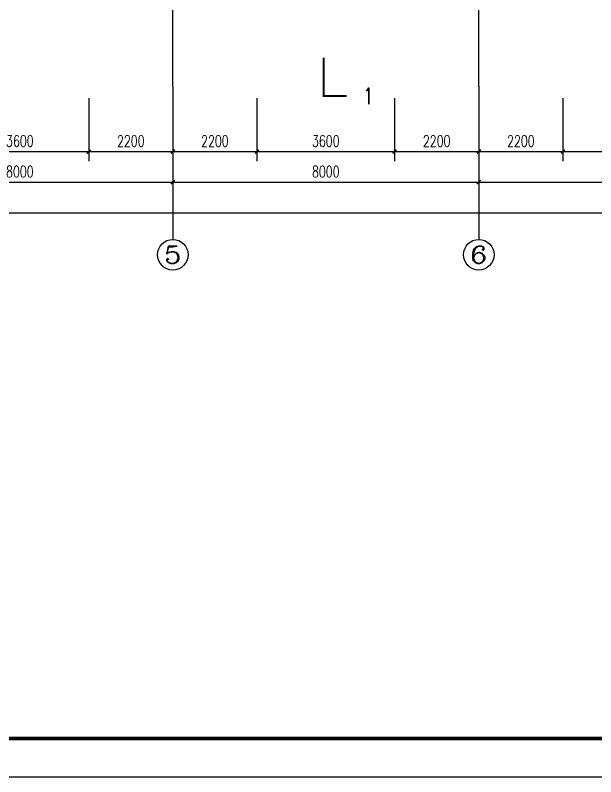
# Model space of a CAD drawing. Extents: x 4414382 to 4540065, y -615151 to -235742.
# Drawn here: x 4494403 to 4509582, y -422737 to -402805 of the extents above; entities that cross this region are included whole.
import ezdxf
from ezdxf.enums import TextEntityAlignment as Align

# ---------------------------------------------------------------- set-up
doc = ezdxf.new("R2010")
doc.units = 0
doc.header["$LTSCALE"] = 1000
doc.header["$MEASUREMENT"] = 0
doc.linetypes.add('DOTE', pattern=[2.42, 2, -0.2, 0.02, -0.2])
doc.layers.get('0').update_dxf_attribs({"linetype": 'CONTINUOUS'})
doc.layers.get('Defpoints').update_dxf_attribs({"linetype": 'CONTINUOUS'})
for name, color, linetype in [('AXIS', 3, 'CONTINUOUS'), ('AXIS_TEXT', 7, 'CONTINUOUS'), ('DIM_SYMB', 3, 'CONTINUOUS'), ('DOTE', 252, 'CONTINUOUS'), ('PUB_DIM', 3, 'CONTINUOUS'), ('PUB_TEXT', 7, 'CONTINUOUS'), ('PUB_TITLE', 4, 'CONTINUOUS')]:
    doc.layers.add(name, color=color, linetype=linetype)
doc.styles.add('_TCH_AXIS', font='COMPLEX', dxfattribs={"bigfont": 'GBCBIG'})
doc.styles.add('_TCH_DIM_T3', font='SIMPLEX', dxfattribs={"width": 0.705882, "bigfont": 'GBCBIG'})
doc.styles.add('_TCH_LABEL', font='COMPLEX', dxfattribs={"bigfont": 'GBCBIG'})
doc.styles.add('COMPLEX', font='COMPLEX')
doc.dimstyles.new('_TCH_ARCH&&100', dxfattribs={"dimtxt": 297.5, "dimasz": 100, "dimexe": 250, "dimexo": 300, "dimgap": 126.25, "dimtad": 1, "dimdec": 0, "dimzin": 0, "dimdsep": 46, "dimtxsty": '_TCH_DIM_T3', "dimblk": 'ARCHTICK', "dimcen": 0.09, "dimclrt": 7, "dimazin": 2, "dimtfac": 1, "dimtdec": 0, "dimtix": 1, "dimtmove": 2, "dimatfit": 3, "dimfxl": 0, "dimtolj": 1, "dimtzin": 0, "dimarcsym": 0})

# ---------------------------------------------------------------- blocks, each defined once
blk = doc.blocks.new('_ArchTick')
at = {"color": 0, "linetype": 'ByBlock', "const_width": 0.4}
blk.add_lwpolyline([(-0.5, -0.5), (0.5, 0.5)], dxfattribs=at)
blk = doc.blocks.new('*D103')
at = {"layer": 'Defpoints', "color": 0}
for p in [(4492723, -404674), (4496323, -404674), (4496323, -406374)]:
    blk.add_point(p, dxfattribs=at)
at = {"layer": 'PUB_DIM', "color": 0, "lineweight": -2}
for p, q in [((4492723, -404974), (4492723, -406624)), ((4496323, -404974), (4496323, -406624)), ((4492723, -406374), (4496323, -406374))]:
    blk.add_line(p, q, dxfattribs=at)
at = {"layer": 'PUB_DIM', "color": 0, "lineweight": -2, "xscale": 100, "yscale": 100, "zscale": 100, "rotation": 180}
blk.add_blockref('_ArchTick', (4492723, -406374), dxfattribs=at)
at = {"layer": 'PUB_DIM', "color": 0, "lineweight": -2, "xscale": 100, "yscale": 100, "zscale": 100}
blk.add_blockref('_ArchTick', (4496323, -406374), dxfattribs=at)
at = {"layer": 'PUB_DIM', "color": 7, "insert": (4494523, -406099), "char_height": 297.5, "attachment_point": 5, "style": '_TCH_DIM_T3'}
blk.add_mtext('\\A1;3600', dxfattribs=at)
blk = doc.blocks.new('*D104')
at = {"layer": 'Defpoints', "color": 0}
for p in [(4496323, -404674), (4498523, -404674), (4498523, -406374)]:
    blk.add_point(p, dxfattribs=at)
at = {"layer": 'PUB_DIM', "color": 0, "lineweight": -2}
for p, q in [((4496323, -404974), (4496323, -406624)), ((4498523, -404974), (4498523, -406624)), ((4496323, -406374), (4498523, -406374))]:
    blk.add_line(p, q, dxfattribs=at)
at = {"layer": 'PUB_DIM', "color": 0, "lineweight": -2, "xscale": 100, "yscale": 100, "zscale": 100, "rotation": 180}
blk.add_blockref('_ArchTick', (4496323, -406374), dxfattribs=at)
at = {"layer": 'PUB_DIM', "color": 0, "lineweight": -2, "xscale": 100, "yscale": 100, "zscale": 100}
blk.add_blockref('_ArchTick', (4498523, -406374), dxfattribs=at)
at = {"layer": 'PUB_DIM', "color": 7, "insert": (4497423, -406099), "char_height": 297.5, "attachment_point": 5, "style": '_TCH_DIM_T3'}
blk.add_mtext('\\A1;2200', dxfattribs=at)
blk = doc.blocks.new('*D105')
at = {"layer": 'Defpoints', "color": 0}
for p in [(4498523, -404674), (4500723, -404674), (4500723, -406374)]:
    blk.add_point(p, dxfattribs=at)
at = {"layer": 'PUB_DIM', "color": 0, "lineweight": -2}
for p, q in [((4498523, -404974), (4498523, -406624)), ((4500723, -404974), (4500723, -406624)), ((4498523, -406374), (4500723, -406374))]:
    blk.add_line(p, q, dxfattribs=at)
at = {"layer": 'PUB_DIM', "color": 0, "lineweight": -2, "xscale": 100, "yscale": 100, "zscale": 100, "rotation": 180}
blk.add_blockref('_ArchTick', (4498523, -406374), dxfattribs=at)
at = {"layer": 'PUB_DIM', "color": 0, "lineweight": -2, "xscale": 100, "yscale": 100, "zscale": 100}
blk.add_blockref('_ArchTick', (4500723, -406374), dxfattribs=at)
at = {"layer": 'PUB_DIM', "color": 7, "insert": (4499623, -406099), "char_height": 297.5, "attachment_point": 5, "style": '_TCH_DIM_T3'}
blk.add_mtext('\\A1;2200', dxfattribs=at)
blk = doc.blocks.new('*D106')
at = {"layer": 'Defpoints', "color": 0}
for p in [(4500723, -404674), (4504323, -404674), (4504323, -406374)]:
    blk.add_point(p, dxfattribs=at)
at = {"layer": 'PUB_DIM', "color": 0, "lineweight": -2}
for p, q in [((4500723, -404974), (4500723, -406624)), ((4504323, -404974), (4504323, -406624)), ((4500723, -406374), (4504323, -406374))]:
    blk.add_line(p, q, dxfattribs=at)
at = {"layer": 'PUB_DIM', "color": 0, "lineweight": -2, "xscale": 100, "yscale": 100, "zscale": 100, "rotation": 180}
blk.add_blockref('_ArchTick', (4500723, -406374), dxfattribs=at)
at = {"layer": 'PUB_DIM', "color": 0, "lineweight": -2, "xscale": 100, "yscale": 100, "zscale": 100}
blk.add_blockref('_ArchTick', (4504323, -406374), dxfattribs=at)
at = {"layer": 'PUB_DIM', "color": 7, "insert": (4502523, -406099), "char_height": 297.5, "attachment_point": 5, "style": '_TCH_DIM_T3'}
blk.add_mtext('\\A1;3600', dxfattribs=at)
blk = doc.blocks.new('*D107')
at = {"layer": 'Defpoints', "color": 0}
for p in [(4504323, -404674), (4506523, -404674), (4506523, -406374)]:
    blk.add_point(p, dxfattribs=at)
at = {"layer": 'PUB_DIM', "color": 0, "lineweight": -2}
for p, q in [((4504323, -404974), (4504323, -406624)), ((4506523, -404974), (4506523, -406624)), ((4504323, -406374), (4506523, -406374))]:
    blk.add_line(p, q, dxfattribs=at)
at = {"layer": 'PUB_DIM', "color": 0, "lineweight": -2, "xscale": 100, "yscale": 100, "zscale": 100, "rotation": 180}
blk.add_blockref('_ArchTick', (4504323, -406374), dxfattribs=at)
at = {"layer": 'PUB_DIM', "color": 0, "lineweight": -2, "xscale": 100, "yscale": 100, "zscale": 100}
blk.add_blockref('_ArchTick', (4506523, -406374), dxfattribs=at)
at = {"layer": 'PUB_DIM', "color": 7, "insert": (4505423, -406099), "char_height": 297.5, "attachment_point": 5, "style": '_TCH_DIM_T3'}
blk.add_mtext('\\A1;2200', dxfattribs=at)
blk = doc.blocks.new('*D108')
at = {"layer": 'Defpoints', "color": 0}
for p in [(4506523, -404674), (4508723, -404674), (4508723, -406374)]:
    blk.add_point(p, dxfattribs=at)
at = {"layer": 'PUB_DIM', "color": 0, "lineweight": -2}
for p, q in [((4506523, -404974), (4506523, -406624)), ((4508723, -404974), (4508723, -406624)), ((4506523, -406374), (4508723, -406374))]:
    blk.add_line(p, q, dxfattribs=at)
at = {"layer": 'PUB_DIM', "color": 0, "lineweight": -2, "xscale": 100, "yscale": 100, "zscale": 100, "rotation": 180}
blk.add_blockref('_ArchTick', (4506523, -406374), dxfattribs=at)
at = {"layer": 'PUB_DIM', "color": 0, "lineweight": -2, "xscale": 100, "yscale": 100, "zscale": 100}
blk.add_blockref('_ArchTick', (4508723, -406374), dxfattribs=at)
at = {"layer": 'PUB_DIM', "color": 7, "insert": (4507623, -406099), "char_height": 297.5, "attachment_point": 5, "style": '_TCH_DIM_T3'}
blk.add_mtext('\\A1;2200', dxfattribs=at)
blk = doc.blocks.new('*D109')
at = {"layer": 'Defpoints', "color": 0}
for p in [(4508723, -404674), (4512323, -404674), (4512323, -406374)]:
    blk.add_point(p, dxfattribs=at)
at = {"layer": 'PUB_DIM', "color": 0, "lineweight": -2}
for p, q in [((4508723, -404974), (4508723, -406624)), ((4512323, -404974), (4512323, -406624)), ((4508723, -406374), (4512323, -406374))]:
    blk.add_line(p, q, dxfattribs=at)
at = {"layer": 'PUB_DIM', "color": 0, "lineweight": -2, "xscale": 100, "yscale": 100, "zscale": 100, "rotation": 180}
blk.add_blockref('_ArchTick', (4508723, -406374), dxfattribs=at)
at = {"layer": 'PUB_DIM', "color": 0, "lineweight": -2, "xscale": 100, "yscale": 100, "zscale": 100}
blk.add_blockref('_ArchTick', (4512323, -406374), dxfattribs=at)
at = {"layer": 'PUB_DIM', "color": 7, "insert": (4510523, -406099), "char_height": 297.5, "attachment_point": 5, "style": '_TCH_DIM_T3'}
blk.add_mtext('\\A1;3600', dxfattribs=at)
blk = doc.blocks.new('*D306')
at = {"layer": 'AXIS', "color": 0, "lineweight": -2}
for p, q in [((4490523, -404974), (4490523, -407424)), ((4498523, -404974), (4498523, -407424)), ((4490523, -407174), (4498523, -407174))]:
    blk.add_line(p, q, dxfattribs=at)
at = {"layer": 'Defpoints', "color": 0}
for p in [(4490523, -404674), (4498523, -404674), (4498523, -407174)]:
    blk.add_point(p, dxfattribs=at)
at = {"layer": 'AXIS', "color": 0, "lineweight": -2, "xscale": 100, "yscale": 100, "zscale": 100, "rotation": 180}
blk.add_blockref('_ArchTick', (4490523, -407174), dxfattribs=at)
at = {"layer": 'AXIS', "color": 0, "lineweight": -2, "xscale": 100, "yscale": 100, "zscale": 100}
blk.add_blockref('_ArchTick', (4498523, -407174), dxfattribs=at)
at = {"layer": 'AXIS', "color": 7, "insert": (4494523, -406899), "char_height": 297.5, "attachment_point": 5, "style": '_TCH_DIM_T3'}
blk.add_mtext('\\A1;8000', dxfattribs=at)
blk = doc.blocks.new('*D307')
at = {"layer": 'AXIS', "color": 0, "lineweight": -2}
for p, q in [((4498523, -404974), (4498523, -407424)), ((4506523, -404974), (4506523, -407424)), ((4498523, -407174), (4506523, -407174))]:
    blk.add_line(p, q, dxfattribs=at)
at = {"layer": 'Defpoints', "color": 0}
for p in [(4498523, -404674), (4506523, -404674), (4506523, -407174)]:
    blk.add_point(p, dxfattribs=at)
at = {"layer": 'AXIS', "color": 0, "lineweight": -2, "xscale": 100, "yscale": 100, "zscale": 100, "rotation": 180}
blk.add_blockref('_ArchTick', (4498523, -407174), dxfattribs=at)
at = {"layer": 'AXIS', "color": 0, "lineweight": -2, "xscale": 100, "yscale": 100, "zscale": 100}
blk.add_blockref('_ArchTick', (4506523, -407174), dxfattribs=at)
at = {"layer": 'AXIS', "color": 7, "insert": (4502523, -406899), "char_height": 297.5, "attachment_point": 5, "style": '_TCH_DIM_T3'}
blk.add_mtext('\\A1;8000', dxfattribs=at)
blk = doc.blocks.new('*D308')
at = {"layer": 'AXIS', "color": 0, "lineweight": -2}
for p, q in [((4506523, -404974), (4506523, -407424)), ((4514523, -404974), (4514523, -407424)), ((4506523, -407174), (4514523, -407174))]:
    blk.add_line(p, q, dxfattribs=at)
at = {"layer": 'Defpoints', "color": 0}
for p in [(4506523, -404674), (4514523, -404674), (4514523, -407174)]:
    blk.add_point(p, dxfattribs=at)
at = {"layer": 'AXIS', "color": 0, "lineweight": -2, "xscale": 100, "yscale": 100, "zscale": 100, "rotation": 180}
blk.add_blockref('_ArchTick', (4506523, -407174), dxfattribs=at)
at = {"layer": 'AXIS', "color": 0, "lineweight": -2, "xscale": 100, "yscale": 100, "zscale": 100}
blk.add_blockref('_ArchTick', (4514523, -407174), dxfattribs=at)
at = {"layer": 'AXIS', "color": 7, "insert": (4510523, -406899), "char_height": 297.5, "attachment_point": 5, "style": '_TCH_DIM_T3'}
blk.add_mtext('\\A1;8000', dxfattribs=at)
blk = doc.blocks.new('*D309')
at = {"layer": 'AXIS', "color": 0, "lineweight": -2}
for p, q in [((4466123, -404974), (4466123, -408224)), ((4514923, -404974), (4514923, -408224)), ((4466123, -407974), (4514923, -407974))]:
    blk.add_line(p, q, dxfattribs=at)
at = {"layer": 'Defpoints', "color": 0}
for p in [(4466123, -404674), (4514923, -404674), (4514923, -407974)]:
    blk.add_point(p, dxfattribs=at)
at = {"layer": 'AXIS', "color": 0, "lineweight": -2, "xscale": 100, "yscale": 100, "zscale": 100, "rotation": 180}
blk.add_blockref('_ArchTick', (4466123, -407974), dxfattribs=at)
at = {"layer": 'AXIS', "color": 0, "lineweight": -2, "xscale": 100, "yscale": 100, "zscale": 100}
blk.add_blockref('_ArchTick', (4514923, -407974), dxfattribs=at)
at = {"layer": 'AXIS', "color": 7, "insert": (4490523, -407699), "char_height": 297.5, "attachment_point": 5, "style": '_TCH_DIM_T3'}
blk.add_mtext('\\A1;48800', dxfattribs=at)
blk = doc.blocks.new('_AXISO')
blk.add_circle((0, 0), 0.5)
at = {"layer": 'AXIS_TEXT', "style": 'COMPLEX', "width": 1.041667}
blk.add_attdef('A', text='', height=0.56, dxfattribs=at).set_placement((-0.25, -0.28), (0.25, -0.28), align=Align.FIT)

msp = doc.modelspace()

# ---------------------------------------------------------------- linework, layer by layer
at = {"layer": 'AXIS', "color": 0}
for p, q in [((4498523.1, -404673.6), (4498523.1, -408673.6)), ((4506523.1, -404673.6), (4506523.1, -408673.6))]:
    msp.add_line(p, q, dxfattribs=at)
at = {"layer": 'DIM_SYMB', "color": 0, "const_width": 50}
msp.add_lwpolyline([(4502469.4, -403919.5), (4502469.4, -404919.5), (4503069.4, -404919.5)], dxfattribs=at)
at = {"layer": 'DOTE', "linetype": 'DOTE'}
for p, q in [((4498523.1, -404673.6), (4498523.1, -378073.6)), ((4506523.1, -404673.6), (4506523.1, -378073.6))]:
    msp.add_line(p, q, dxfattribs=at)
at = {"layer": 'PUB_TITLE', "color": 4}
msp.add_lwpolyline([(4447962.2, -422737.3), (4532062.2, -422737.3), (4532062.2, -363337.3), (4447962.2, -363337.3)], close=True, dxfattribs=at)
at = {"layer": 'PUB_TITLE', "color": 4, "const_width": 100}
msp.add_lwpolyline([(4450462.2, -421737.3), (4531062.2, -421737.3), (4531062.2, -364337.3), (4450462.2, -364337.3)], close=True, dxfattribs=at)

# ---------------------------------------------------------------- block references
at = {"layer": 'AXIS', "color": 0}
ref = msp.add_blockref('_AXISO', (4498523.1, -409073.6), dxfattribs=dict(at, xscale=800, yscale=800, zscale=800))
ref.add_attrib('A', '5', dxfattribs={"layer": 'AXIS_TEXT', "color": 0, "height": 452.5, "style": '_TCH_AXIS', "width": 1.5}).set_placement((4498296.8, -409299.9), (4498749.3, -409299.9), align=Align.FIT)
ref = msp.add_blockref('_AXISO', (4506523.1, -409073.6), dxfattribs=dict(at, xscale=800, yscale=800, zscale=800))
ref.add_attrib('A', '6', dxfattribs={"layer": 'AXIS_TEXT', "color": 0, "height": 452.5, "style": '_TCH_AXIS', "width": 1.5}).set_placement((4506296.8, -409299.9), (4506749.3, -409299.9), align=Align.FIT)

# ---------------------------------------------------------------- texts
at = {"layer": 'PUB_TEXT', "color": 0, "style": '_TCH_LABEL', "width": 0.705882}
msp.add_text('1', height=425, dxfattribs=at).set_placement((4503505.1, -405132))

# ---------------------------------------------------------------- dimensions: what is measured, and where the dimension line sits
at = {"layer": 'AXIS', "color": 0}
for p1, p2, distance, picture, middle in [((4466123.1, -404673.6), (4514923.1, -404673.6), -3300, '*D309', (4490523.1, -407698.6)), ((4490523.1, -404673.6), (4498523.1, -404673.6), -2500, '*D306', (4494523.1, -406898.6)), ((4498523.1, -404673.6), (4506523.1, -404673.6), -2500, '*D307', (4502523.1, -406898.6)), ((4506523.1, -404673.6), (4514523.1, -404673.6), -2500, '*D308', (4510523.1, -406898.6))]:
    dim = msp.add_aligned_dim(p1=p1, p2=p2, distance=distance, dimstyle='_TCH_ARCH&&100', dxfattribs=at)
    dim.commit()
    dim.dimension.update_dxf_attribs({"geometry": picture, "text_midpoint": middle})
at = {"layer": 'PUB_DIM', "color": 0}
for p1, p2, picture, middle in [((4492723.1, -404673.6), (4496323.1, -404673.6), '*D103', (4494523.1, -406098.6)), ((4496323.1, -404673.6), (4498523.1, -404673.6), '*D104', (4497423.1, -406098.6)), ((4498523.1, -404673.6), (4500723.1, -404673.6), '*D105', (4499623.1, -406098.6)), ((4500723.1, -404673.6), (4504323.1, -404673.6), '*D106', (4502523.1, -406098.6)), ((4504323.1, -404673.6), (4506523.1, -404673.6), '*D107', (4505423.1, -406098.6)), ((4506523.1, -404673.6), (4508723.1, -404673.6), '*D108', (4507623.1, -406098.6)), ((4508723.1, -404673.6), (4512323.1, -404673.6), '*D109', (4510523.1, -406098.6))]:
    dim = msp.add_aligned_dim(p1=p1, p2=p2, distance=-1700, dimstyle='_TCH_ARCH&&100', dxfattribs=at)
    dim.commit()
    dim.dimension.update_dxf_attribs({"geometry": picture, "text_midpoint": middle})

doc.saveas('drawing.dxf')
